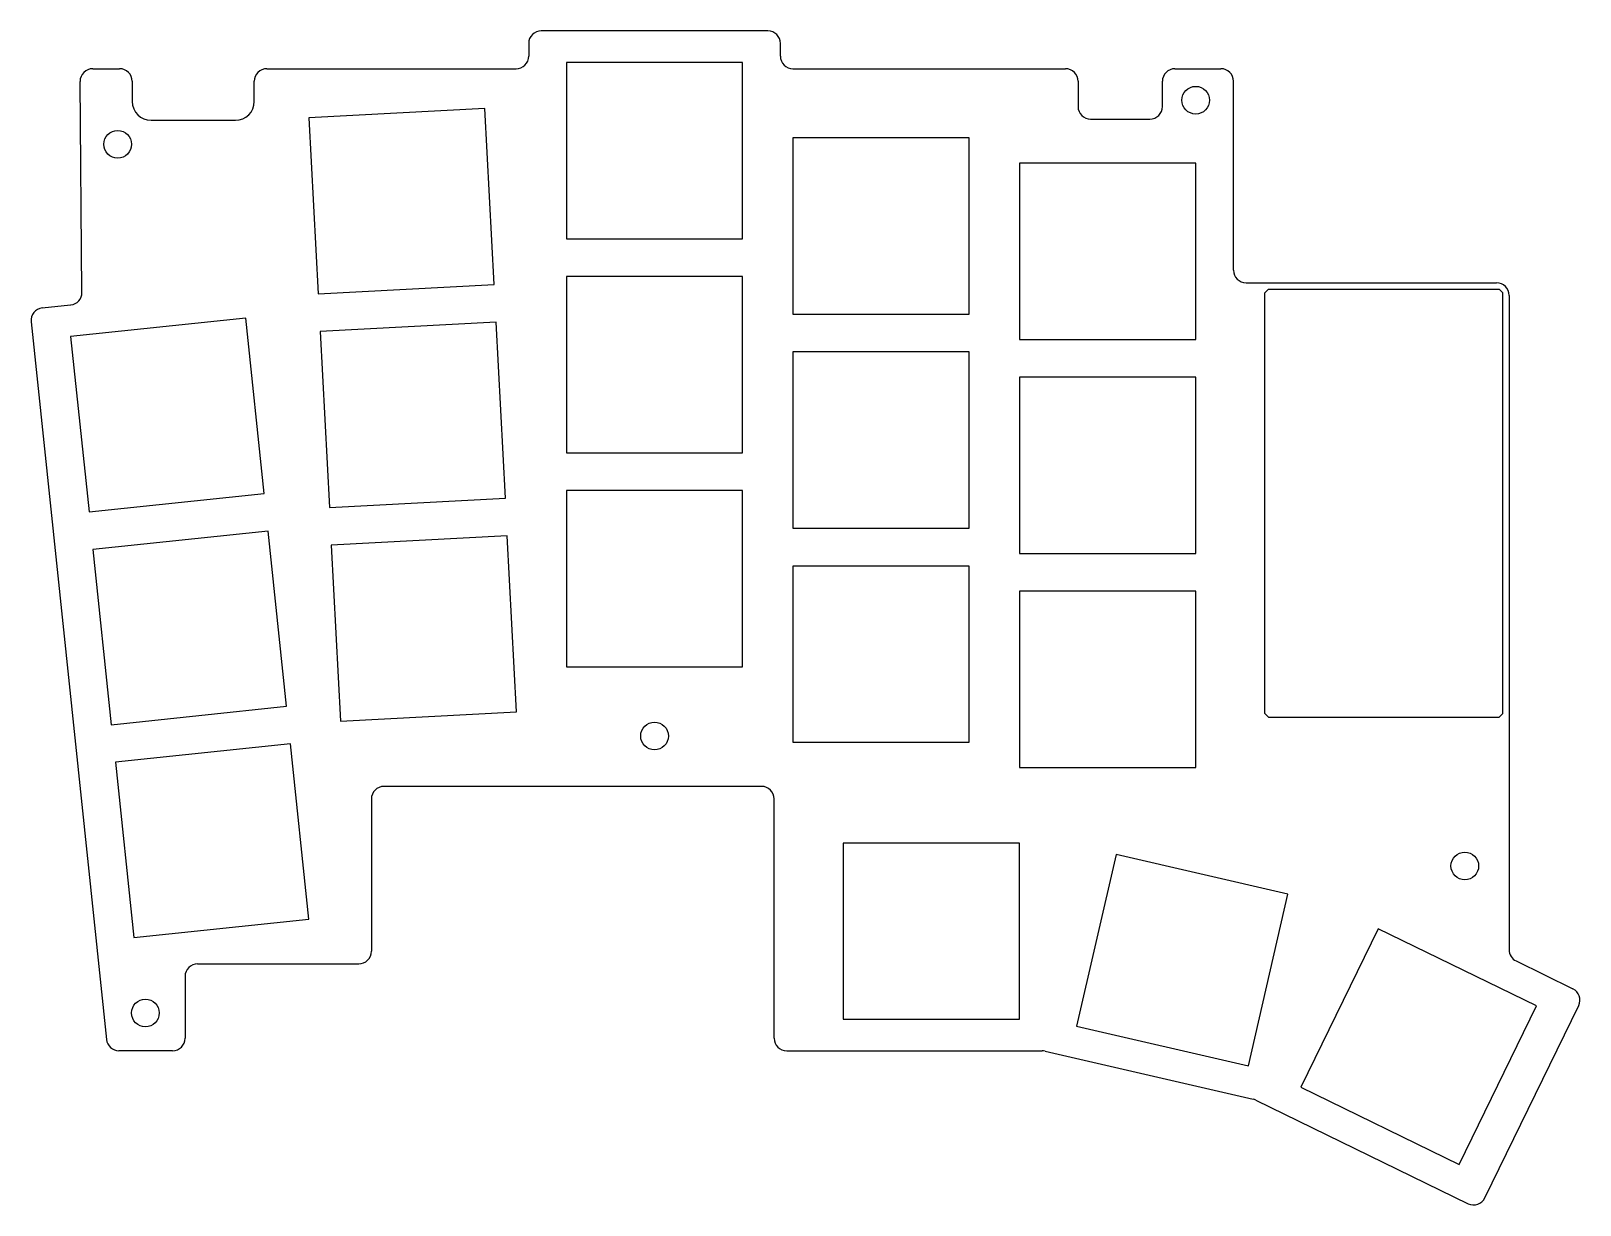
# Model space of a CAD drawing. Header units: millimetres. Extents: x 86 to 209, y -129 to -36.
import ezdxf

# ---------------------------------------------------------------- set-up
doc = ezdxf.new("R2010")
doc.units = ezdxf.units.MM

msp = doc.modelspace()

# ---------------------------------------------------------------- linework, layer by layer
for p, q in [((144.15, -35.68), (126.15, -35.68)), ((125.15, -36.68), (125.15, -37.68)), ((145.15, -37.68), (145.15, -36.68)), ((90.51, -38.68), (92.65, -38.68)), ((104.35, -38.68), (124.15, -38.68)), ((142.15, -38.18), (128.15, -38.18)), ((128.15, -38.18), (128.15, -52.18)), ((142.15, -52.18), (142.15, -38.18)), ((146.15, -38.68), (167.8, -38.68)), ((176.5, -38.68), (180.15, -38.68)), ((89.66, -56.44), (89.51, -39.69)), ((93.65, -39.68), (93.65, -41.28)), ((103.35, -41.28), (103.35, -39.68)), ((168.8, -39.68), (168.8, -41.68)), ((175.5, -41.68), (175.5, -39.68)), ((181.15, -54.68), (181.15, -39.68)), ((121.68, -41.84), (107.69, -42.57)), ((122.41, -55.82), (121.68, -41.84)), ((95.15, -42.78), (101.85, -42.78)), ((107.69, -42.57), (108.43, -56.55)), ((169.8, -42.68), (174.5, -42.68)), ((160.15, -44.18), (146.15, -44.18)), ((146.15, -44.18), (146.15, -58.18)), ((160.15, -58.18), (160.15, -44.18)), ((178.15, -46.18), (164.15, -46.18)), ((164.15, -46.18), (164.15, -60.18)), ((178.15, -60.18), (178.15, -46.18)), ((128.15, -52.18), (142.15, -52.18)), ((142.15, -55.18), (128.15, -55.18)), ((128.15, -55.18), (128.15, -69.18)), ((142.15, -69.18), (142.15, -55.18)), ((108.43, -56.55), (122.41, -55.82)), ((182.15, -55.68), (202.05, -55.68)), ((183.65, -56.48), (183.94, -56.18)), ((183.65, -89.89), (183.65, -56.48)), ((183.94, -56.18), (202.26, -56.18)), ((202.26, -56.18), (202.55, -56.48)), ((202.55, -89.89), (202.55, -56.48)), ((86.5, -57.68), (88.76, -57.44)), ((203.05, -56.68), (203.05, -108.65)), ((85.61, -58.78), (91.6, -115.79)), ((102.68, -58.49), (88.75, -59.96)), ((104.14, -72.42), (102.68, -58.49)), ((122.57, -58.81), (108.58, -59.55)), ((123.3, -72.8), (122.57, -58.81)), ((146.15, -58.18), (160.15, -58.18)), ((88.75, -59.96), (90.22, -73.88)), ((108.58, -59.55), (109.32, -73.53)), ((164.15, -60.18), (178.15, -60.18)), ((160.15, -61.18), (146.15, -61.18)), ((146.15, -61.18), (146.15, -75.18)), ((160.15, -75.18), (160.15, -61.18)), ((178.15, -63.18), (164.15, -63.18)), ((164.15, -63.18), (164.15, -77.18)), ((178.15, -77.18), (178.15, -63.18)), ((128.15, -69.18), (142.15, -69.18)), ((90.22, -73.88), (104.14, -72.42)), ((142.15, -72.18), (128.15, -72.18)), ((128.15, -72.18), (128.15, -86.18)), ((142.15, -86.18), (142.15, -72.18)), ((109.32, -73.53), (123.3, -72.8)), ((104.45, -75.4), (90.53, -76.86)), ((105.92, -89.32), (104.45, -75.4)), ((123.45, -75.79), (109.47, -76.52)), ((124.19, -89.77), (123.45, -75.79)), ((146.15, -75.18), (160.15, -75.18)), ((90.53, -76.86), (91.99, -90.79)), ((109.47, -76.52), (110.21, -90.51)), ((164.15, -77.18), (178.15, -77.18)), ((160.15, -78.18), (146.15, -78.18)), ((146.15, -78.18), (146.15, -92.18)), ((160.15, -92.18), (160.15, -78.18)), ((178.15, -80.18), (164.15, -80.18)), ((164.15, -80.18), (164.15, -94.18)), ((178.15, -94.18), (178.15, -80.18)), ((128.15, -86.18), (142.15, -86.18)), ((91.99, -90.79), (105.92, -89.32)), ((110.21, -90.51), (124.19, -89.77)), ((183.65, -89.89), (183.94, -90.18)), ((183.94, -90.18), (202.26, -90.18)), ((202.26, -90.18), (202.55, -89.89)), ((106.23, -92.31), (92.31, -93.77)), ((107.69, -106.23), (106.23, -92.31)), ((146.15, -92.18), (160.15, -92.18)), ((92.31, -93.77), (93.77, -107.69)), ((164.15, -94.18), (178.15, -94.18)), ((143.65, -95.68), (113.65, -95.68)), ((112.65, -96.68), (112.65, -108.78)), ((144.65, -115.68), (144.65, -96.68)), ((164.15, -100.18), (150.15, -100.18)), ((150.15, -100.18), (150.15, -114.18)), ((164.15, -114.18), (164.15, -100.18)), ((171.84, -101.08), (168.69, -114.72)), ((185.48, -104.23), (171.84, -101.08)), ((182.33, -117.87), (185.48, -104.23)), ((93.77, -107.69), (107.69, -106.23)), ((192.65, -106.99), (186.51, -119.57)), ((205.23, -113.12), (192.65, -106.99)), ((98.85, -109.78), (111.65, -109.78)), ((203.61, -109.55), (208.12, -111.75)), ((97.85, -110.78), (97.85, -115.68)), ((199.09, -125.71), (205.23, -113.12)), ((201.13, -128.37), (208.58, -113.09)), ((150.15, -114.18), (164.15, -114.18)), ((168.69, -114.72), (182.33, -117.87)), ((96.85, -116.68), (92.6, -116.68)), ((145.65, -116.68), (165.95, -116.68)), ((166.18, -116.71), (182.72, -120.53)), ((182.93, -120.6), (199.79, -128.83)), ((186.51, -119.57), (199.09, -125.71))]:
    msp.add_line(p, q)
for centre in [(178.15, -41.18), (92.5, -44.68), (135.15, -91.68), (199.53, -102), (94.7, -113.68)]:
    msp.add_circle(centre, 1.1)
for centre, radius, start, end in [((126.15, -36.68), 1, 90, 180), ((144.15, -36.68), 1, 0, 90), ((124.15, -37.68), 1, 270, 0), ((146.15, -37.68), 1, 180, 270), ((90.51, -39.68), 1, 90, 180.5086), ((92.65, -39.68), 1, 0, 90), ((104.35, -39.68), 1, 90, 180), ((167.8, -39.68), 1, 0, 90), ((176.5, -39.68), 1, 90, 180), ((180.15, -39.68), 1, 0, 90), ((95.15, -41.28), 1.5, 180, 270), ((101.85, -41.28), 1.5, 270, 360), ((169.8, -41.68), 1, 180, 270), ((174.5, -41.68), 1, 270, 360), ((182.15, -54.68), 1, 180, 270), ((88.66, -56.45), 1, 276, 0.5086), ((202.05, -56.68), 1, 0, 90), ((86.61, -58.67), 1, 96, 186), ((113.65, -96.68), 1, 90, 180), ((143.65, -96.68), 1, 0, 90), ((111.65, -108.78), 1, 270, 0), ((204.05, -108.65), 1, 180, 244), ((98.85, -110.78), 1, 90, 180), ((207.68, -112.65), 1, 334, 64), ((96.85, -115.68), 1, 270, 0), ((145.65, -115.68), 1, 180, 270), ((92.6, -115.68), 1, 186, 270), ((165.95, -117.68), 1, 77, 90), ((182.49, -121.5), 1, 64, 77), ((200.23, -127.93), 1, 244, 334)]:
    msp.add_arc(centre, radius, start, end)

doc.saveas('drawing.dxf')
